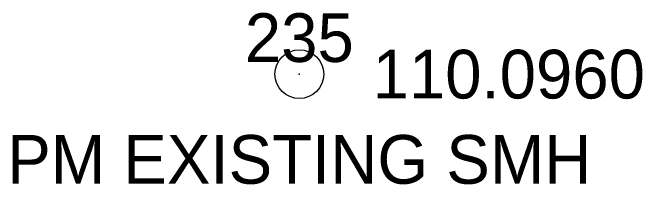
# Model space of a CAD drawing. Extents: x 1196333 to 1196982, y 245092 to 245652.
# Drawn here: x 1196740.94 to 1196747.39, y 245342.68 to 245344.44 of the extents above; entities that cross this region are included whole.
import ezdxf
from ezdxf.enums import TextEntityAlignment as Align

# ---------------------------------------------------------------- set-up
doc = ezdxf.new("R2010")
doc.units = 21
doc.header["$LTSCALE"] = 50
doc.header["$MEASUREMENT"] = 0
for name, color, linetype, lineweight, true_color in [('PNTDESC', 3, 'Continuous', 0, 0x00ff00), ('PNTELEV', 5, 'Continuous', 0, 0x0000ff), ('PNTS', 1, 'Continuous', 0, 0xff0000)]:
    doc.layers.add(name, color=color, linetype=linetype, lineweight=lineweight, true_color=true_color)
doc.layers.add('PNTNO', color=7, linetype='Continuous', lineweight=0)
doc.styles.add('PTXT', font='txt', dxfattribs={"height": 0.304801})

msp = doc.modelspace()

# ---------------------------------------------------------------- linework, layer by layer
at = {"layer": 'PNTS', "linetype": 'Continuous'}
msp.add_circle((1196743.876, 245343.809, 110.096), 0.25, dxfattribs=at)
at = {"layer": 'PNTS'}
msp.add_point((1196743.876, 245343.809, 110.096), dxfattribs=at)

# ---------------------------------------------------------------- texts
at = {"layer": 'PNTDESC', "style": 'PTXT'}
msp.add_text('PM EXISTING SMH', height=0.5, dxfattribs=at).set_placement((1196743.876, 245342.934, 110.096), align=Align.MIDDLE)
at = {"layer": 'PNTELEV', "style": 'PTXT'}
msp.add_text('110.0960', height=0.5, dxfattribs=at).set_placement((1196744.626, 245343.559, 110.096))
at = {"layer": 'PNTNO', "style": 'PTXT'}
msp.add_text('235', height=0.5, dxfattribs=at).set_placement((1196743.876, 245344.184, 110.096), align=Align.MIDDLE)

doc.saveas('drawing.dxf')
